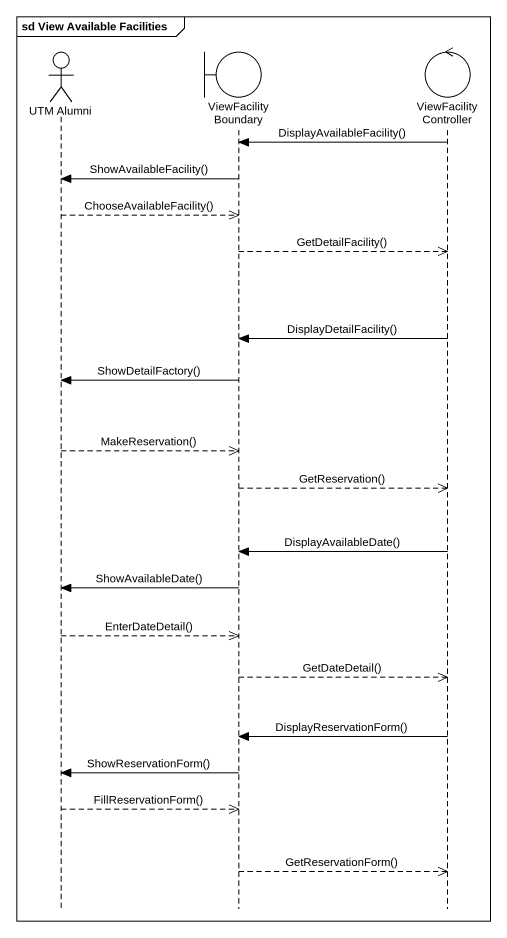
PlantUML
@startuml
mainframe sd View Available Facilities
hide footbox
actor "UTM Alumni" as UTM_Alumni
boundary "ViewFacility Boundary" as ViewFacility_Boundary
control ViewFacilityController

ViewFacilityController -> ViewFacility_Boundary : DisplayAvailableFacility()
ViewFacility_Boundary -> UTM_Alumni : ShowAvailableFacility()
UTM_Alumni -->> ViewFacility_Boundary : ChooseAvailableFacility()
ViewFacility_Boundary -->> ViewFacilityController : GetDetailFacility()
ViewFacilityController -> ViewFacility_Boundary : DisplayDetailFacility()
ViewFacility_Boundary -> UTM_Alumni : ShowDetailFactory()
UTM_Alumni -->> ViewFacility_Boundary : MakeReservation()
ViewFacility_Boundary -->> ViewFacilityController : GetReservation()
ViewFacilityController -> ViewFacility_Boundary : DisplayAvailableDate()
ViewFacility_Boundary -> UTM_Alumni : ShowAvailableDate()
UTM_Alumni -->> ViewFacility_Boundary : EnterDateDetail()
ViewFacility_Boundary -->> ViewFacilityController : GetDateDetail()
ViewFacilityController -> ViewFacility_Boundary : DisplayReservationForm()
ViewFacility_Boundary -> UTM_Alumni : ShowReservationForm()
UTM_Alumni -->> ViewFacility_Boundary : FillReservationForm()
ViewFacility_Boundary -->> ViewFacilityController : GetReservationForm()
@enduml
